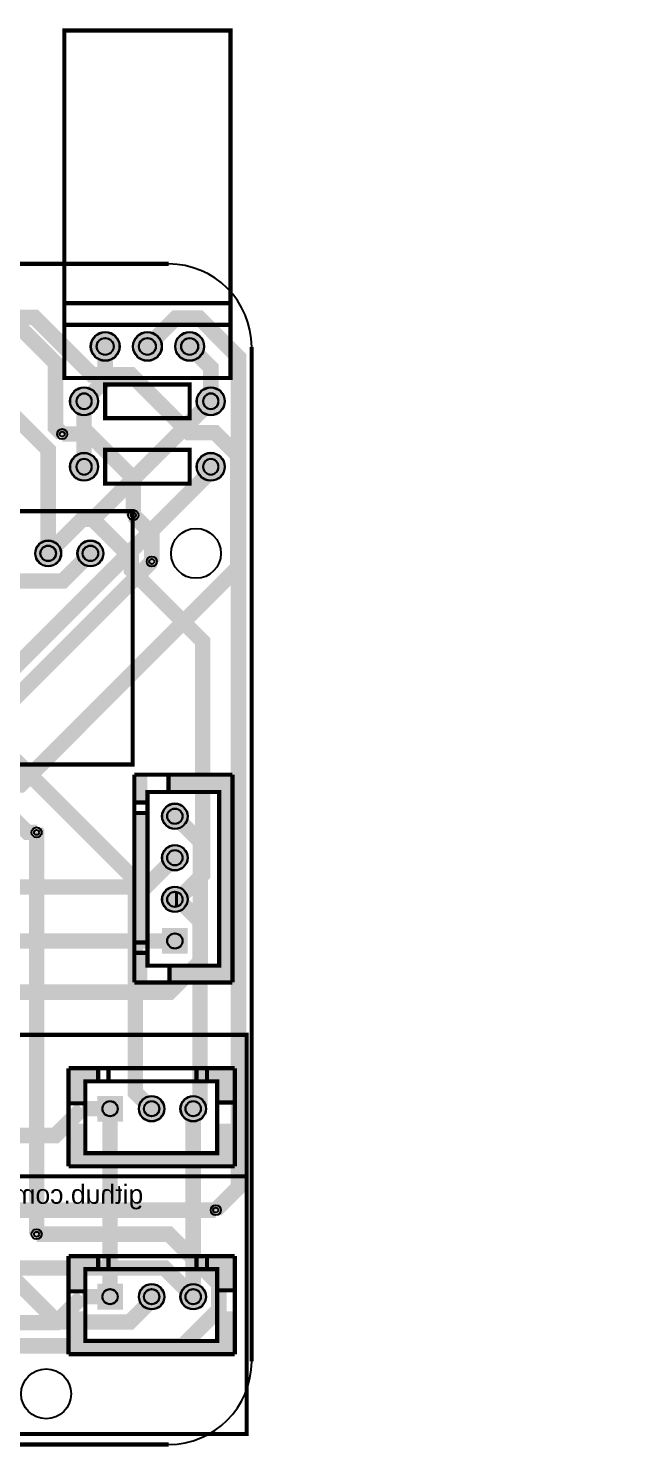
# Model space of a CAD drawing. Header units: millimetres. Extents: x -129 to 154, y 15 to 100.
# Drawn here: x 117.3 to 153.7, y 14.7 to 100 of the extents above; entities that cross this region are included whole.
import ezdxf

# ---------------------------------------------------------------- set-up
doc = ezdxf.new("R2010")
doc.units = ezdxf.units.MM
for name, color, linetype, true_color in [('BoardOutLine', 7, 'Continuous', 0xff00ff), ('BottomLayer', 7, 'Continuous', 0x0000ff), ('BottomSolderMaskLayer', 7, 'Continuous', 0xaa00ff), ('Document', 7, 'Continuous', 0xffffff), ('Hole', 7, 'Continuous', 0x222222), ('Multi-Layer', 7, 'Continuous', 0xc0c0c0), ('TopLayer', 7, 'Continuous', 0xff0000), ('TopSilkLayer', 7, 'Continuous', 0xffcc00), ('TopSolderMaskLayer', 7, 'Continuous', 0x800080)]:
    doc.layers.add(name, color=color, linetype=linetype, true_color=true_color)
doc.styles.get("Standard").update_dxf_attribs({"font": 'arial.ttf'})

msp = doc.modelspace()

# ---------------------------------------------------------------- hatches: boundary and pattern name
at = {"layer": 'BottomSolderMaskLayer'}
for points in [[(121.04484378968763, 80.89916179832358, 1), (122.79564389128782, 80.89916179832358, 1)], [(123.58484886969777, 80.89916179832358, 1), (125.33564897129796, 80.89916179832358, 1)], [(126.1248539497079, 80.89916179832358, 1), (127.87565405130809, 80.89916179832358, 1)], [(119.79933959867914, 77.59715519431029, 1), (121.50114300228596, 77.59715519431029, 1)], [(127.41935483870976, 77.59715519431029, 1), (129.12115824231657, 77.59715519431029, 1)], [(119.79933959867914, 73.66014732029464, 1), (121.50114300228596, 73.66014732029464, 1)], [(127.41935483870976, 73.66014732029464, 1), (129.12115824231657, 73.66014732029464, 1)], [(117.70383540767084, 68.45313690627381, 1), (119.27863855727715, 68.45313690627381, 1)], [(120.24384048768097, 68.45313690627381, 1), (121.81864363728728, 68.45313690627381, 1)], [(125.33585217170429, 52.645415290830556, 1), (126.88665227330449, 52.645415290830556, 1)], [(125.33585217170429, 50.14528829057656, 1), (126.88665227330449, 50.14528829057656, 1)], [(125.33585217170429, 47.645415290830556, 1), (126.88665227330449, 47.645415290830556, 1)], [(125.33586530183834, 44.36964736940229), (125.33586530183834, 45.920447471002376), (126.88666540343843, 45.920447471002376), (126.88666540343843, 44.36964736940229)], [(121.43885820674882, 35.827457024806336), (122.98965830834891, 35.827457024806336), (122.98965830834891, 34.27665692320625), (121.43885820674882, 34.27665692320625)], [(123.93910337820688, 35.05207010414017, 1), (125.48990347980708, 35.05207010414017, 1)], [(126.43897637795266, 35.05207010414017, 1), (127.98977647955286, 35.05207010414017, 1)], [(121.43885820674882, 24.52443441876119), (122.98965830834891, 24.52443441876119), (122.98965830834891, 22.9736343171611), (121.43885820674882, 22.9736343171611)], [(123.93910337820688, 23.74904749809491, 1), (125.48990347980708, 23.74904749809491, 1)], [(126.43897637795266, 23.74904749809491, 1), (127.98977647955286, 23.74904749809491, 1)]]:
    msp.add_hatch(color=256, dxfattribs=at).paths.add_polyline_path(points)
at = {"layer": 'Document'}
for points in [[(123.67127254254501, 53.472009144018216), (124.46024892049786, 53.472009144018216), (124.46024892049786, 55.14500889001772), (123.67127254254501, 55.14500889001772)], [(125.78684277368552, 43.64803149606291), (125.78684277368552, 42.645034290068565), (129.57124714249449, 42.645034290068565), (129.57124714249449, 55.144983489966876), (129.5712725425451, 55.14500889001772), (125.73025146050304, 55.14500889001772), (125.73025146050304, 54.142037084074104), (128.73827787655568, 54.142037084074104), (128.7782575565152, 54.10205740411482), (128.7782575565152, 43.68803657607316)], [(123.67127254254501, 52.83700787401574), (124.46024892049786, 52.83700787401574), (124.46024892049786, 45.046253492506935), (123.71003302006602, 45.046253492506935), (123.67124714249417, 45.085039370078675)], [(123.67124714249417, 44.4500381000762), (124.43959867919739, 44.4500381000762), (124.46024892049786, 44.429387858775726), (124.46024892049786, 42.645034290068565), (123.67124714249417, 42.645034290068565)], [(121.53924307848615, 37.465074930149854), (119.76123952247917, 37.465074930149854), (119.76123952247917, 35.433070866141634), (120.65024130048255, 35.433070866141634), (120.65024130048255, 36.703073406146814), (121.53924307848615, 36.703073406146814)], [(128.01625603251205, 37.465074930149854), (129.6672593345188, 37.465074930149854), (129.6672593345188, 35.433070866141634), (128.65125730251475, 35.433070866141634), (128.65125730251475, 36.703073406146814), (128.01625603251205, 36.703073406146814)], [(119.76123952247917, 34.16306832613657), (119.76123952247917, 31.623063246126435), (129.6672593345188, 31.623063246126435), (129.6672593345188, 34.16306832613657), (128.65125730251475, 34.16306832613657), (128.65125730251475, 32.385064770129475), (120.77724155448323, 32.385064770129475), (120.77724155448323, 34.16306832613657)], [(121.53924307848615, 26.162052324104593), (119.76123952247917, 26.162052324104593), (119.76123952247917, 24.130048260096487), (120.65024130048255, 24.130048260096487), (120.65024130048255, 25.400050800101553), (121.53924307848615, 25.400050800101553)], [(128.01625603251205, 26.162052324104593), (129.6672593345188, 26.162052324104593), (129.6672593345188, 24.130048260096487), (128.65125730251475, 24.130048260096487), (128.65125730251475, 25.400050800101553), (128.01625603251205, 25.400050800101553)], [(119.76123952247917, 22.86004572009142), (119.76123952247917, 20.320040640081174), (129.6672593345188, 20.320040640081174), (129.6672593345188, 22.86004572009142), (128.65125730251475, 22.86004572009142), (128.65125730251475, 21.082042164084328), (120.77724155448323, 21.082042164084328), (120.77724155448323, 22.86004572009142)]]:
    msp.add_hatch(color=256, dxfattribs=at).paths.add_polyline_path(points)
at = {"layer": 'Multi-Layer'}
for points in [[(121.07024384048773, 80.89916179832358, 1), (122.77024384048772, 80.89916179832358, 1)], [(123.61024892049787, 80.89916179832358, 1), (125.31024892049786, 80.89916179832358, 1)], [(126.150254000508, 80.89916179832358, 1), (127.85025400050799, 80.89916179832358, 1)], [(119.82473964947924, 77.59715519431029, 1), (121.47574295148586, 77.59715519431029, 1)], [(127.44475488950987, 77.59715519431029, 1), (129.09575819151647, 77.59715519431029, 1)], [(119.82473964947924, 73.66014732029464, 1), (121.47574295148586, 73.66014732029464, 1)], [(127.44475488950987, 73.66014732029464, 1), (129.09575819151647, 73.66014732029464, 1)], [(117.72923545847094, 68.45313690627381, 1), (119.25323850647705, 68.45313690627381, 1)], [(120.26924053848107, 68.45313690627381, 1), (121.79324358648718, 68.45313690627381, 1)], [(125.36125222250439, 52.645415290830556, 1), (126.86125222250439, 52.645415290830556, 1)], [(125.36125222250439, 50.14528829057656, 1), (126.86125222250439, 50.14528829057656, 1)], [(125.36125222250439, 47.645415290830556, 1), (126.86125222250439, 47.645415290830556, 1)], [(125.36126492252993, 44.39504699009399), (125.36126492252993, 45.895046990093874), (126.86126492252993, 45.895046990093874), (126.86126492252993, 44.39504699009399)], [(121.4642621285243, 35.80205740411475), (122.9642621285243, 35.80205740411475), (122.9642621285243, 34.30205740411475), (121.4642621285243, 34.30205740411475)], [(123.96450342900698, 35.05207010414017, 1), (125.46450342900698, 35.05207010414017, 1)], [(126.46437642875276, 35.05207010414017, 1), (127.96437642875276, 35.05207010414017, 1)], [(121.4642621285243, 24.499034798069488), (122.9642621285243, 24.499034798069488), (122.9642621285243, 22.999034798069488), (121.4642621285243, 22.999034798069488)], [(123.96450342900698, 23.74904749809491, 1), (125.46450342900698, 23.74904749809491, 1)], [(126.46437642875276, 23.74904749809491, 1), (127.96437642875276, 23.74904749809491, 1)]]:
    msp.add_hatch(color=256, dxfattribs=at).paths.add_polyline_path(points)
at = {"layer": 'TopSolderMaskLayer'}
for points in [[(121.04484378968763, 80.89916179832358, 1), (122.79564389128782, 80.89916179832358, 1)], [(123.58484886969777, 80.89916179832358, 1), (125.33564897129796, 80.89916179832358, 1)], [(126.1248539497079, 80.89916179832358, 1), (127.87565405130809, 80.89916179832358, 1)], [(119.79933959867914, 77.59715519431029, 1), (121.50114300228596, 77.59715519431029, 1)], [(127.41935483870976, 77.59715519431029, 1), (129.12115824231657, 77.59715519431029, 1)], [(119.79933959867914, 73.66014732029464, 1), (121.50114300228596, 73.66014732029464, 1)], [(127.41935483870976, 73.66014732029464, 1), (129.12115824231657, 73.66014732029464, 1)], [(117.70383540767084, 68.45313690627381, 1), (119.27863855727715, 68.45313690627381, 1)], [(120.24384048768097, 68.45313690627381, 1), (121.81864363728728, 68.45313690627381, 1)], [(125.33585217170429, 52.645415290830556, 1), (126.88665227330449, 52.645415290830556, 1)], [(125.33585217170429, 50.14528829057656, 1), (126.88665227330449, 50.14528829057656, 1)], [(125.33585217170429, 47.645415290830556, 1), (126.88665227330449, 47.645415290830556, 1)], [(125.33586530183834, 44.36964736940229), (125.33586530183834, 45.920447471002376), (126.88666540343843, 45.920447471002376), (126.88666540343843, 44.36964736940229)], [(121.43885820674882, 35.827457024806336), (122.98965830834891, 35.827457024806336), (122.98965830834891, 34.27665692320625), (121.43885820674882, 34.27665692320625)], [(123.93910337820688, 35.05207010414017, 1), (125.48990347980708, 35.05207010414017, 1)], [(126.43897637795266, 35.05207010414017, 1), (127.98977647955286, 35.05207010414017, 1)], [(121.43885820674882, 24.52443441876119), (122.98965830834891, 24.52443441876119), (122.98965830834891, 22.9736343171611), (121.43885820674882, 22.9736343171611)], [(123.93910337820688, 23.74904749809491, 1), (125.48990347980708, 23.74904749809491, 1)], [(126.43897637795266, 23.74904749809491, 1), (127.98977647955286, 23.74904749809491, 1)]]:
    msp.add_hatch(color=256, dxfattribs=at).paths.add_polyline_path(points)

# ---------------------------------------------------------------- linework, layer by layer
at = {"layer": 'BoardOutLine', "const_width": 0.25400050800101603}
for points in [[(18.23025146050304, 85.85902971805945), (125.73025146050304, 85.85902971805945)], [(130.73025146050304, 80.85902971805945), (130.73025146050304, 19.859029718059332)], [(125.73025146050304, 14.859029718059332), (18.23025146050304, 14.859029718059332)]]:
    msp.add_lwpolyline(points, dxfattribs=at)
at = {"layer": 'BoardOutLine'}
for centre, start, end in [((125.73025146050327, 80.85902971805945), 0, 90), ((125.73025146050327, 19.859029718059332), 270, 0)]:
    msp.add_arc(centre, 5, start, end, dxfattribs=at)
at = {"layer": 'BottomLayer', "const_width": 0.9299974599949201}
for points in [[(114.34427228854452, 84.48567437134875), (118.92898145796289, 79.90096520193038), (118.92898145796289, 76.03279146558293), (119.33309626619257, 75.62867665735337)], [(124.46035052070101, 80.89918719837442), (126.15834391668795, 82.59718059436113), (127.58862077724143, 82.59718059436113), (129.9381254762509, 80.24767589535179), (129.9381254762509, 30.323622047244044), (128.57007874015767, 28.955575311150483)], [(121.92034544069088, 80.89918719837442), (121.92034544069088, 78.86718313436631), (120.6503429006857, 77.59718059436125)], [(127.00035560071115, 80.89918719837442), (128.27035814071633, 79.62918465836935), (128.27035814071633, 77.59718059436125)], [(115.57033274066544, 77.59718059436125), (118.49133858267714, 74.67617475234954), (118.49133858267714, 68.45316230632466)], [(120.6503429006857, 73.66017272034549), (120.6503429006857, 77.59718059436125)], [(128.27035814071633, 77.59718059436125), (121.17663195326395, 70.50345440690876)], [(118.49133858267714, 68.45316230632466), (120.54163068326147, 70.50345440690876), (121.17663195326395, 70.50345440690876)], [(121.17663195326395, 70.50345440690876), (123.49184658369313, 68.18823977647958), (123.49184658369313, 67.45189230378458), (127.78140716281428, 63.16233172466332), (127.78140716281428, 49.12550165100322), (126.30134620269246, 47.6454406908814)], [(124.72349504699014, 67.96192532385055), (124.72349504699014, 69.63731267462526), (123.61224282448575, 70.74856489712977)], [(124.71460502921013, 35.052095504191016), (123.73111506223017, 36.03558547117086), (123.73111506223017, 48.795808991617946), (115.71257302514618, 56.81435102870205), (114.89011938023873, 56.81435102870205), (103.25130810261612, 68.45316230632466)], [(110.87132334264675, 68.45316230632466), (112.53197866395749, 66.79250698501403), (119.37068834137676, 66.79250698501403), (121.03134366268728, 68.45316230632466)], [(83.37907035814078, 63.37391414782826), (84.16393192786381, 63.37391414782826), (104.55306070612141, 42.98478536957066), (104.55306070612141, 36.71300482600964), (119.03388366776744, 22.232181864363724), (123.40269240538487, 22.232181864363724), (124.71460502921013, 23.544094488188875), (124.71460502921013, 23.749072898145755)], [(117.7956311912626, 27.507264414528777), (117.7956311912626, 51.672618745237514), (117.7943611887224, 51.67388874777737)], [(126.11135382270754, 47.6454406908814), (126.30134620269246, 47.6454406908814)], [(126.30134620269246, 47.6454406908814), (127.62824485648957, 46.31854203708406), (127.62824485648957, 35.46586233172468), (127.21447802895614, 35.052095504191016)], [(122.21447802895614, 23.749072898145755), (122.21447802895614, 35.052095504191016)], [(127.21447802895614, 23.749072898145755), (127.21447802895614, 35.052095504191016)]]:
    msp.add_lwpolyline(points, dxfattribs=at)
at = {"layer": 'BottomSolderMaskLayer'}
for points in [[(120.6528594595652, 78.06842382915525), (120.64762314140012, 78.06842382915525)], [(128.2728746995956, 78.06842382915525), (128.26763838143052, 78.06842382915525)], [(120.6528594595652, 77.12588655946533), (120.64762314140012, 77.12588655946533)], [(128.2728746995956, 77.12588655946533), (128.26763838143052, 77.12588655946533)], [(120.6528594595652, 74.1314159551396), (120.64762314140012, 74.1314159551396)], [(128.2728746995956, 74.1314159551396), (128.26763838143052, 74.1314159551396)], [(120.6528594595652, 73.18887868544968), (120.64762314140012, 73.18887868544968)], [(128.2728746995956, 73.18887868544968), (128.26763838143052, 73.18887868544968)]]:
    msp.add_lwpolyline(points, close=True, dxfattribs=at)
for centre, radius in [((121.92024384048773, 80.89916179832358), 0.8754000508001016), ((121.92024384048773, 80.89916179832358), 0.5149412063530009), ((124.46024892049786, 80.89916179832358), 0.8754000508001016), ((124.46024892049786, 80.89916179832358), 0.5149412063530009), ((127.000254000508, 80.89916179832358), 0.8754000508001016), ((127.000254000508, 80.89916179832358), 0.5149412063530009), ((120.65024130048255, 77.59715519431029), 0.8509017018034037), ((128.27025654051317, 77.59715519431029), 0.8509017018034037), ((120.65024130048255, 73.66014732029464), 0.8509017018034037), ((128.27025654051317, 73.66014732029464), 0.8509017018034037), ((118.49123698247399, 68.45313690627381), 0.7874015748031498), ((121.03124206248413, 68.45313690627381), 0.7874015748031498), ((118.49123698247399, 68.45313690627381), 0.47244094488188987), ((121.03124206248413, 68.45313690627381), 0.47244094488188987), ((126.11125222250439, 52.645415290830556), 0.7754000508001018), ((126.11125222250439, 52.645034290068565), 0.4652531606138482), ((126.11125222250439, 50.14528829057656), 0.7754000508001018), ((126.11125222250439, 50.14503429006845), 0.4652531606138482), ((126.11125222250439, 47.645415290830556), 0.7754000508001018), ((126.11125222250439, 47.645034290068565), 0.4652531606138482), ((126.11125222250439, 45.14503429006845), 0.4652531606138482), ((124.71450342900698, 35.05207010414017), 0.7754000508001018), ((127.21437642875276, 35.05207010414017), 0.7754000508001018), ((122.21424942849899, 35.05207010414017), 0.4652531606138482), ((124.71424942849899, 35.05207010414017), 0.4652531606138482), ((127.21424942849876, 35.05207010414017), 0.4652531606138482), ((122.21424942849899, 23.74904749809491), 0.4652531606138482), ((124.71450342900698, 23.74904749809491), 0.7754000508001018), ((124.71424942849899, 23.74904749809491), 0.4652531606138482), ((127.21437642875276, 23.74904749809491), 0.7754000508001018), ((127.21424942849876, 23.74904749809491), 0.4652531606138482)]:
    msp.add_circle(centre, radius, dxfattribs=at)
for centre, start, end in [((120.64762314140012, 77.59715519431029), 90, 270), ((120.6528594595652, 77.59715519431029), 270, 90), ((128.26763838143052, 77.59715519431029), 90, 270), ((128.2728746995956, 77.59715519431029), 270, 90), ((120.64762314140012, 73.66014732029464), 90, 270), ((120.6528594595652, 73.66014732029464), 270, 90), ((128.26763838143052, 73.66014732029464), 90, 270), ((128.2728746995956, 73.66014732029464), 270, 90)]:
    msp.add_arc(centre, 0.4712686348449621, start, end, dxfattribs=at)
at = {"layer": 'Hole'}
for centre in [(119.33309626619257, 75.62867665735337), (123.61224282448575, 70.74856489712977), (124.72349504699014, 67.96192532385055), (117.7943611887224, 51.67388874777737), (128.57007874015767, 28.955575311150483), (117.7956311912626, 27.507264414528777)]:
    msp.add_circle(centre, 0.15250190500381003, dxfattribs=at)
at = {"layer": 'Multi-Layer'}
for points in [[(120.65278130556271, 78.05435610871211), (120.64770129540261, 78.05435610871211)], [(128.2727965455931, 78.05435610871211), (128.267716535433, 78.05435610871211)], [(120.65278130556271, 77.13995427990847), (120.64770129540261, 77.13995427990847)], [(128.2727965455931, 77.13995427990847), (128.267716535433, 77.13995427990847)], [(120.65278130556271, 74.11734823469646), (120.64770129540261, 74.11734823469646)], [(128.2727965455931, 74.11734823469646), (128.267716535433, 74.11734823469646)], [(120.65278130556271, 73.20294640589282), (120.64770129540261, 73.20294640589282)], [(128.2727965455931, 73.20294640589282), (128.267716535433, 73.20294640589282)]]:
    msp.add_lwpolyline(points, close=True, dxfattribs=at)
for centre, radius in [((121.92024384048773, 80.89916179832358), 0.8500000000000001), ((121.92024384048773, 80.89916179832358), 0.5), ((124.46024892049786, 80.89916179832358), 0.8500000000000001), ((124.46024892049786, 80.89916179832358), 0.5), ((127.000254000508, 80.89916179832358), 0.8500000000000001), ((127.000254000508, 80.89916179832358), 0.5), ((120.65024130048255, 77.59715519431029), 0.8255016510033021), ((128.27025654051317, 77.59715519431029), 0.8255016510033021), ((119.33309626619257, 75.62867665735337), 0.30500381000762006), ((120.65024130048255, 73.66014732029464), 0.8255016510033021), ((128.27025654051317, 73.66014732029464), 0.8255016510033021), ((123.61224282448575, 70.74856489712977), 0.30500381000762006), ((127.38125476250957, 68.45313690627381), 1.5000000000000002), ((118.49123698247399, 68.45313690627381), 0.7620015240030481), ((121.03124206248413, 68.45313690627381), 0.7620015240030481), ((118.49123698247399, 68.45313690627381), 0.45720091440182886), ((121.03124206248413, 68.45313690627381), 0.45720091440182886), ((124.72349504699014, 67.96192532385055), 0.30500381000762006), ((126.11125222250439, 52.645415290830556), 0.7500000000000001), ((126.11125222250439, 52.645034290068565), 0.4500127000254001), ((117.7943611887224, 51.67388874777737), 0.30500381000762006), ((126.11125222250439, 50.14528829057656), 0.7500000000000001), ((126.11125222250439, 50.14503429006845), 0.4500127000254001), ((126.11125222250439, 47.645415290830556), 0.7500000000000001), ((126.11125222250439, 47.645034290068565), 0.4500127000254001), ((126.11125222250439, 45.14503429006845), 0.4500127000254001), ((122.21424942849899, 35.05207010414017), 0.4500127000254001), ((124.71450342900698, 35.05207010414017), 0.7500000000000001), ((124.71424942849899, 35.05207010414017), 0.4500127000254001), ((127.21437642875276, 35.05207010414017), 0.7500000000000001), ((127.21424942849876, 35.05207010414017), 0.4500127000254001), ((128.57007874015767, 28.955575311150483), 0.30500381000762006), ((117.7956311912626, 27.507264414528777), 0.30500381000762006), ((122.21424942849899, 23.74904749809491), 0.4500127000254001), ((124.71450342900698, 23.74904749809491), 0.7500000000000001), ((124.71424942849899, 23.74904749809491), 0.4500127000254001), ((127.21437642875276, 23.74904749809491), 0.7500000000000001), ((127.21424942849876, 23.74904749809491), 0.4500127000254001), ((118.36423672847354, 17.907035814071605), 1.5000000000000002)]:
    msp.add_circle(centre, radius, dxfattribs=at)
for centre, start, end in [((120.64770129540261, 77.59715519431029), 90, 270), ((120.65278130556271, 77.59715519431029), 270, 90), ((128.267716535433, 77.59715519431029), 90, 270), ((128.2727965455931, 77.59715519431029), 270, 90), ((120.64770129540261, 73.66014732029464), 90, 270), ((120.65278130556271, 73.66014732029464), 270, 90), ((128.267716535433, 73.66014732029464), 90, 270), ((128.2727965455931, 73.66014732029464), 270, 90)]:
    msp.add_arc(centre, 0.45720091440182886, start, end, dxfattribs=at)
at = {"layer": 'TopLayer', "const_width": 0.9299974599949201}
for points in [[(99.06029972059946, 80.89918719837442), (100.81087122174245, 82.6497586995174), (117.66913893827791, 82.6497586995174), (121.12938785877577, 79.18950977901955), (123.479146558293, 79.18950977901955), (126.95438150876316, 75.7142748285496), (128.52562865125742, 75.7142748285496), (129.9005334010667, 74.3393700787401), (129.9005334010667, 67.60276860553711), (116.83296926593857, 54.53520447040887), (116.24978409956816, 54.53520447040887)], [(119.33309626619257, 75.62867665735337), (120.94650749301513, 75.62867665735337), (123.61224282448575, 72.96294132588253), (123.61224282448575, 70.74856489712977)], [(58.801473202946454, 44.06911353822704), (64.87716535433083, 50.1448056896113), (105.03337566675145, 50.1448056896113), (128.27035814071633, 73.38178816357629), (128.27035814071633, 73.66017272034549)], [(117.7943611887224, 51.67388874777737), (117.23708407416802, 51.67388874777737), (114.95488950977915, 53.956083312166584), (114.95488950977915, 58.19331978663956), (124.72349504699014, 67.96192532385055)], [(126.11135382270754, 52.6454406908814), (127.63891287782576, 51.11788163576318), (127.63891287782576, 43.90299720599444), (125.7984251968503, 42.06250952501898), (82.85506731013447, 42.06250952501898)], [(76.22616205232407, 48.38991617983231), (124.35595631191268, 48.38991617983231), (126.11135382270754, 50.14531369062729)], [(126.11135382270754, 45.1450596901193), (78.3176022352045, 45.1450596901193), (75.23505207010408, 42.06250952501898)], [(109.64145288290592, 35.052095504191016), (111.24902209804418, 33.44452628905253), (118.92618745237496, 33.44452628905253), (120.53375666751344, 35.052095504191016)], [(122.21447802895614, 35.052095504191016), (120.53375666751344, 35.052095504191016)], [(128.57007874015767, 28.955575311150483), (114.77378714757447, 28.955575311150483), (114.58049276098563, 28.762280924561765), (45.11998983997955, 28.762280924561765), (42.03718567437136, 31.845085090170073)], [(46.1283718567438, 20.320066040132133), (47.6452628905256, 21.83695707391405), (65.62392684785368, 21.83695707391405), (66.66329692659406, 20.7975869951739), (126.5728727457456, 20.7975869951739), (128.7519431038861, 22.976657353314636), (128.7519431038861, 24.503962407924746), (125.74864109728219, 27.507264414528777), (117.7956311912626, 27.507264414528777)], [(127.21447802895614, 23.749072898145755), (125.48473456946931, 25.478816357632695), (116.37068834137654, 25.478816357632695), (114.64094488188994, 23.749072898145755)], [(109.64069088138172, 23.749072898145755), (111.20482600965215, 22.184937769875432), (118.96962153924301, 22.184937769875432), (120.53375666751344, 23.749072898145755)], [(122.21447802895614, 23.749072898145755), (120.53375666751344, 23.749072898145755)]]:
    msp.add_lwpolyline(points, dxfattribs=at)
at = {"layer": 'TopSilkLayer', "const_width": 0.25400050800101603}
for points in [[(119.46024892049786, 99.89916179832358), (129.4602489204981, 99.89916179832358), (129.4602489204981, 82.19913639827269), (119.46024892049786, 82.19913639827269), (119.46024892049786, 99.89916179832358)], [(119.46024892049786, 83.49911099822191), (129.4602489204981, 83.49911099822191), (129.4602489204981, 78.99898399796791), (119.46024892049786, 78.99898399796791), (119.46024892049786, 83.49911099822191)], [(121.92024384048773, 78.61315722631446), (127.000254000508, 78.61315722631446), (127.000254000508, 76.58115316230624), (121.92024384048773, 76.58115316230624), (121.92024384048773, 78.61315722631446)], [(121.92024384048773, 74.6761493522987), (127.000254000508, 74.6761493522987), (127.000254000508, 72.64414528829059), (121.92024384048773, 72.64414528829059), (121.92024384048773, 74.6761493522987)], [(123.57124714249426, 55.75311150622292), (95.50419100838212, 55.75311150622292), (95.50419100838212, 70.99314198628394), (123.57124714249426, 70.99314198628394), (123.57124714249426, 55.75311150622292)], [(124.46024892049786, 43.65506731013454), (124.46024892049786, 54.10210820421639), (128.7782575565152, 54.10210820421639), (128.7782575565152, 43.65506731013454), (124.46024892049786, 43.65506731013454)], [(80.2641605283211, 39.49707899415796), (130.42926085852173, 39.49707899415796), (130.42926085852173, 30.98806197612396), (80.2641605283211, 30.98806197612396), (80.2641605283211, 39.49707899415796)], [(120.72428244856496, 36.703073406146814), (128.65138430276875, 36.703073406146814), (128.65138430276875, 32.385064770129475), (120.72428244856496, 32.385064770129475), (120.72428244856496, 36.703073406146814)], [(68.07213614427224, 30.98806197612396), (130.42926085852173, 30.98806197612396), (130.42926085852173, 15.494030988061922), (68.07213614427224, 15.494030988061922), (68.07213614427224, 30.98806197612396)], [(120.72428244856496, 25.400050800101553), (128.65138430276875, 25.400050800101553), (128.65138430276875, 21.082042164084328), (120.72428244856496, 21.082042164084328), (120.72428244856496, 25.400050800101553)]]:
    msp.add_lwpolyline(points, close=True, dxfattribs=at)
for points in [[(123.67124714249417, 42.645034290068565), (123.67124714249417, 55.1450596901193)], [(129.5712725425451, 55.14500889001772), (123.67127254254501, 55.14500889001772)], [(125.73025146050304, 54.142037084074104), (125.73025146050304, 55.14500889001772)], [(129.57124714249449, 42.645034290068565), (129.57124714249449, 55.1450596901193)], [(123.67127254254501, 53.472009144018216), (124.46024892049786, 53.472009144018216)], [(123.67127254254501, 52.83700787401574), (124.46024892049786, 52.83700787401574)], [(123.67124714249417, 45.046253492506935), (124.46024892049786, 45.046253492506935)], [(123.67124714249417, 44.429387858775726), (124.46024892049786, 44.429387858775726)], [(125.78684277368552, 42.645034290068565), (125.78684277368552, 43.64803149606291)], [(129.57124714249449, 42.645034290068565), (123.67124714249417, 42.645034290068565)], [(119.71424942849876, 37.49207518415028), (129.714249428499, 37.49207518415028)], [(119.71424942849876, 31.592075184150303), (119.71424942849876, 37.49207518415028)], [(121.49860299720604, 37.49207518415028), (121.49860299720604, 36.703073406146814)], [(122.11546863093736, 37.49207518415028), (122.11546863093736, 36.703073406146814)], [(127.40619761239532, 37.49204978409955), (127.40619761239532, 36.703073406146814)], [(128.0411988823978, 37.49204978409955), (128.0411988823978, 36.703073406146814)], [(129.71422402844814, 31.59204978409946), (129.71422402844814, 37.49204978409955)], [(119.71424942849876, 35.37647955295904), (120.71724663449322, 35.37647955295904)], [(128.71122682245368, 35.433070866141634), (129.71422402844814, 35.433070866141634)], [(119.71424942849876, 31.592075184150303), (129.714249428499, 31.592075184150303)], [(119.71424942849876, 26.189052578105134), (129.714249428499, 26.189052578105134)], [(119.71424942849876, 20.289052578105156), (119.71424942849876, 26.189052578105134)], [(121.49860299720604, 26.189052578105134), (121.49860299720604, 25.400050800101553)], [(122.11546863093736, 26.189052578105134), (122.11546863093736, 25.400050800101553)], [(127.40619761239532, 26.189027178054403), (127.40619761239532, 25.400050800101553)], [(128.0411988823978, 26.189027178054403), (128.0411988823978, 25.400050800101553)], [(129.71422402844814, 20.28902717805431), (129.71422402844814, 26.189027178054403)], [(119.71424942849876, 24.073456946913893), (120.71724663449322, 24.073456946913893)], [(128.71122682245368, 24.130048260096487), (129.71422402844814, 24.130048260096487)], [(119.71424942849876, 20.289052578105156), (129.714249428499, 20.289052578105156)]]:
    msp.add_lwpolyline(points, dxfattribs=at)
at = {"layer": 'TopSolderMaskLayer'}
for points in [[(120.6528594595652, 78.06842382915525), (120.64762314140012, 78.06842382915525)], [(128.2728746995956, 78.06842382915525), (128.26763838143052, 78.06842382915525)], [(120.6528594595652, 77.12588655946533), (120.64762314140012, 77.12588655946533)], [(128.2728746995956, 77.12588655946533), (128.26763838143052, 77.12588655946533)], [(120.6528594595652, 74.1314159551396), (120.64762314140012, 74.1314159551396)], [(128.2728746995956, 74.1314159551396), (128.26763838143052, 74.1314159551396)], [(120.6528594595652, 73.18887868544968), (120.64762314140012, 73.18887868544968)], [(128.2728746995956, 73.18887868544968), (128.26763838143052, 73.18887868544968)]]:
    msp.add_lwpolyline(points, close=True, dxfattribs=at)
for centre, radius in [((121.92024384048773, 80.89916179832358), 0.8754000508001016), ((121.92024384048773, 80.89916179832358), 0.5149412063530009), ((124.46024892049786, 80.89916179832358), 0.8754000508001016), ((124.46024892049786, 80.89916179832358), 0.5149412063530009), ((127.000254000508, 80.89916179832358), 0.8754000508001016), ((127.000254000508, 80.89916179832358), 0.5149412063530009), ((120.65024130048255, 77.59715519431029), 0.8509017018034037), ((128.27025654051317, 77.59715519431029), 0.8509017018034037), ((120.65024130048255, 73.66014732029464), 0.8509017018034037), ((128.27025654051317, 73.66014732029464), 0.8509017018034037), ((118.49123698247399, 68.45313690627381), 0.7874015748031498), ((121.03124206248413, 68.45313690627381), 0.7874015748031498), ((118.49123698247399, 68.45313690627381), 0.47244094488188987), ((121.03124206248413, 68.45313690627381), 0.47244094488188987), ((126.11125222250439, 52.645415290830556), 0.7754000508001018), ((126.11125222250439, 52.645034290068565), 0.4652531606138482), ((126.11125222250439, 50.14528829057656), 0.7754000508001018), ((126.11125222250439, 50.14503429006845), 0.4652531606138482), ((126.11125222250439, 47.645415290830556), 0.7754000508001018), ((126.11125222250439, 47.645034290068565), 0.4652531606138482), ((126.11125222250439, 45.14503429006845), 0.4652531606138482), ((124.71450342900698, 35.05207010414017), 0.7754000508001018), ((127.21437642875276, 35.05207010414017), 0.7754000508001018), ((122.21424942849899, 35.05207010414017), 0.4652531606138482), ((124.71424942849899, 35.05207010414017), 0.4652531606138482), ((127.21424942849876, 35.05207010414017), 0.4652531606138482), ((122.21424942849899, 23.74904749809491), 0.4652531606138482), ((124.71450342900698, 23.74904749809491), 0.7754000508001018), ((124.71424942849899, 23.74904749809491), 0.4652531606138482), ((127.21437642875276, 23.74904749809491), 0.7754000508001018), ((127.21424942849876, 23.74904749809491), 0.4652531606138482)]:
    msp.add_circle(centre, radius, dxfattribs=at)
for centre, start, end in [((120.64762314140012, 77.59715519431029), 90, 270), ((120.6528594595652, 77.59715519431029), 270, 90), ((128.26763838143052, 77.59715519431029), 90, 270), ((128.2728746995956, 77.59715519431029), 270, 90), ((120.64762314140012, 73.66014732029464), 90, 270), ((120.6528594595652, 73.66014732029464), 270, 90), ((128.26763838143052, 73.66014732029464), 90, 270), ((128.2728746995956, 73.66014732029464), 270, 90)]:
    msp.add_arc(centre, 0.4712686348449621, start, end, dxfattribs=at)

# ---------------------------------------------------------------- texts
at = {"layer": 'BottomSilkLayer', "text_generation_flag": 2}
msp.add_text('github.com/gopro2027/ArduinoAirSuspensionController', height=1.143, dxfattribs=at).set_placement((124.20624841249696, 29.337058674117316))

doc.saveas('drawing.dxf')
